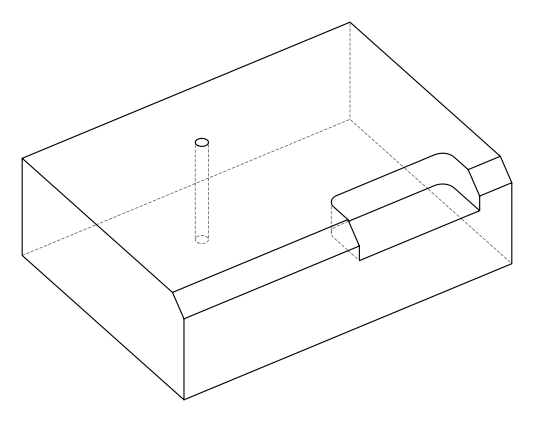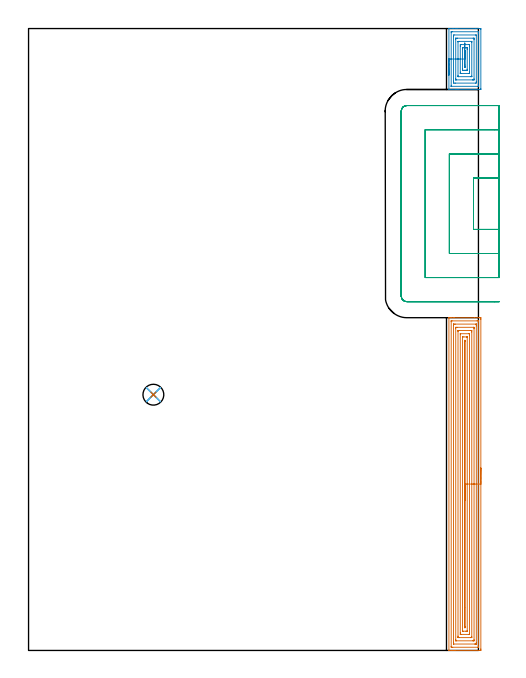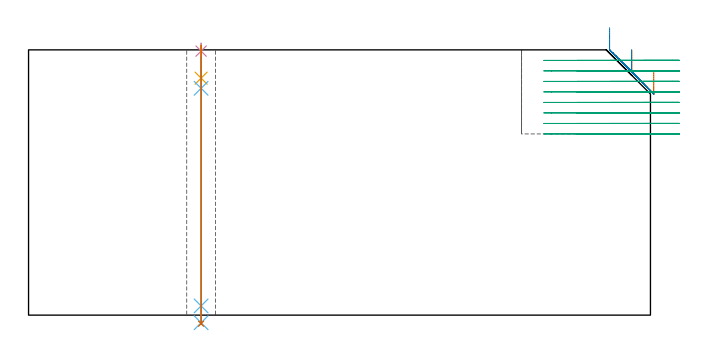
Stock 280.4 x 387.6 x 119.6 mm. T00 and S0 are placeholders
(PLAN: 7 operations, 5 tool changes, 34.9 min)
(1 AREA_MILL | FG_CHAMFER_SURFACE | UGT0205_001 | 13.46 min | 42625 mm3)
(2 AREA_MILL_1 | FG_CHAMFER_SURFACE_1 | UGT0205_001 | 2.62 min | 9084 mm3)
(3 MILL_SLOT | SLOT_PARTIAL_RECTANGULAR | UGT0201_094 | Follow Part, ap 5, ae 75% | 17.69 min | 307076 mm3)
(4 SPOT_DRILL | STEP1HOLE | NXT0321_9005460120000 | 0.03 min | 10 mm3)
(5 DRILL_BLIND_HOLE_INTO_CENTER | STEP1HOLE | NXT0301_056 | 0.06 min | 654 mm3)
(6 GUN_DRILL_THROUGH_HOLE | STEP1HOLE | UGT0307_005 | 0.57 min | 5824 mm3)
(7 DRILL_TO_ENLARGE_THROUGH_HOLE | STEP1HOLE | NXT0301_101 | 0.5 min | 9356 mm3)
(TOOL UGT0205_001 | Chamfer Mill 20 x 3 x 45 deg. | D20 FL50 Z2)
(TOOL UGT0201_094 | End mill 20 mm | D20 FL38 Z4)
(TOOL NXT0321_9005460120000 | NC Spot Drill, 142deg, 12mm, Carbide, Uncoated | D12 PA142 FL30 Z2)
(TOOL NXT0301_056 | Carbide Drill 8.5mm [860.1-0850-026A1-MM 2214] | D8.5 PA140 FL47 Z2)
(TOOL UGT0307_005 | Gun Drill 8.3 mm | D8.3 PA130 FL24 Z1)
(TOOL NXT0301_101 | Carbide Drill 13mm [860.1-1300-104A1-MM 2214] | D13 PA140 FL123 Z2)
(OP 1 AREA_MILL)
G17 G21 G94 G90
T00 M6
G54
G17 G0 G90 X281.9 Y113.7 S1061 M3
G43 Z129.6 H0
Z109.7
G94 G1 Y113.662 Z108.828 F250.
Y113.548 Z107.964
Y113.359 Z107.112
Y113.097 Z106.28
Y112.763 Z105.474
Y112.36 Z104.7
Y111.891 Z103.964
Y111.36 Z103.272
Y110.771 Z102.629
Y110.128 Z102.04
Y109.436 Z101.508
Y108.7 Z101.04
Y107.926 Z100.637
Y107.12 Z100.303
Y106.288 Z100.041
Y105.436 Z99.852
Y104.572 Z99.738
Y103.7 Z99.7
Y0.909
X281.899 Y0.607 Z99.701
X281.893 Y0.022 Z99.704
X281.892 Y0.007 Z99.706
X281.31 Y0. Z100.288
X265.871 Z115.724
X265.265 Z116.33
X264.695 Z116.902
X264.373 Z117.223
X263.803 Z117.793
X263.482 Z118.113
X262.426 Z119.174
X262.052 Z119.539
X262.016 Z119.575
X262.002 Y0.008 Z119.588
X262. Y0.16 Z119.6
Y207.239
X262.002 Y207.391 Z119.588
X262.015 Y207.394 Z119.575
X262.051 Y207.397 Z119.54
X262.426 Y207.4 Z119.173
X262.839 Z118.76
X263.482 Z118.113
X264.695 Z116.902
X265.265 Z116.33
X277.967 Z103.63
X280.418 Z101.179
X280.703 Z100.894
X281.31 Y207.397 Z100.288
X281.892 Y207.393 Z99.706
X281.894 Y207.378 Z99.704
X281.899 Y206.793 Z99.701
X281.9 Y206.201 Z99.7
Y103.7
X280.486 Z101.114
X280.485 Y2.257 Z101.115
X280.482 Y2.122 Z101.118
X280.479 Y2.033 Z101.121
X280.474 Y2.008 Z101.126
X280.466 Y2.007 Z101.134
X280.418 Y2.004 Z101.182
X279.918 Y2. Z101.682
X264.373 Z117.227
X263.872 Y2.002 Z117.728
X263.482 Y2.008 Z118.118
X263.432 Y2.01 Z118.168
X263.421 Y2.19 Z118.179
X263.416 Y2.325 Z118.184
X263.415 Y2.392 Z118.185
Y205.143
X263.418 Y205.278 Z118.182
X263.421 Y205.367 Z118.179
X263.426 Y205.391 Z118.174
X263.434 Y205.393 Z118.166
X263.482 Y205.396 Z118.118
X263.982 Y205.4 Z117.618
X279.527 Z102.073
X280.028 Y205.398 Z101.572
X280.418 Y205.392 Z101.182
X280.468 Y205.39 Z101.132
X280.479 Y205.21 Z101.121
X280.484 Y205.075 Z101.116
X280.485 Y205.008 Z101.115
X280.486 Y103.7 Z101.114
X279.072 Z102.528
X279.071 Y4.634 Z102.529
X279.07 Y4.178 Z102.53
X279.067 Y4.069 Z102.533
X279.065 Y4.023 Z102.535
X278.989 Y4.01 Z102.611
X278.811 Y4.002 Z102.789
X278.635 Y4.001 Z102.965
X277.921 Y4. Z103.679
X265.087 Y4.001 Z116.513
X264.969 Y4.004 Z116.631
X264.875 Y4.01 Z116.725
X264.835 Y4.016 Z116.765
X264.833 Y4.033 Z116.767
X264.83 Y4.178 Z116.77
X264.829 Y4.614 Z116.771
X264.828 Y5.07 Z116.772
X264.829 Y202.766 Z116.771
X264.83 Y203.222 Z116.77
X264.833 Y203.331 Z116.767
X264.835 Y203.377 Z116.765
X264.911 Y203.39 Z116.689
X265.089 Y203.398 Z116.511
X265.265 Y203.399 Z116.335
X265.979 Y203.4 Z115.621
X278.813 Y203.399 Z102.787
X278.931 Y203.396 Z102.669
X279.025 Y203.39 Z102.575
X279.065 Y203.384 Z102.535
X279.067 Y203.367 Z102.533
X279.07 Y203.222 Z102.53
X279.071 Y202.786 Z102.529
X279.072 Y202.33 Z102.528
Y103.7
X277.657 Z103.943
Y6.855
X277.651 Y6.056 Z103.949
X277.647 Y6.01 Z103.953
X277.6 Y6.006 Z104.
X277.493 Y6.002 Z104.107
X277.28 Y6. Z104.32
X276.853 Z104.747
X266.604 Z114.996
X266.401 Y6.002 Z115.199
X266.3 Y6.006 Z115.3
X266.254 Y6.01 Z115.346
X266.25 Y6.042 Z115.35
X266.243 Y6.768 Z115.357
Y6.855
Y200.545
X266.249 Y201.344 Z115.351
X266.253 Y201.39 Z115.347
X266.3 Y201.394 Z115.3
X266.407 Y201.398 Z115.193
X266.62 Y201.4 Z114.98
X267.047 Z114.553
X277.296 Z104.304
X277.499 Y201.398 Z104.101
X277.601 Y201.394 Z103.999
X277.646 Y201.39 Z103.954
X277.65 Y201.358 Z103.95
X277.657 Y200.632 Z103.943
Y200.545
Y103.7
X276.243 Z105.357
X276.242 Y8.64 Z105.358
X276.241 Y8.36 Z105.359
X276.236 Y8.076 Z105.364
X276.234 Y8.009 Z105.366
X276.201 Y8.007 Z105.399
X276.121 Y8.003 Z105.479
X275.961 Y8.001 Z105.639
X275.709 Y8. Z105.891
X268.578 Z113.022
X267.939 Y8.003 Z113.661
X267.681 Y8.006 Z113.919
X267.663 Y8.017 Z113.937
X267.661 Y8.026 Z113.939
X267.658 Y8.64 Z113.942
X267.657 Y8.923 Z113.943
Y198.76
X267.659 Y199.04 Z113.941
X267.664 Y199.324 Z113.936
X267.666 Y199.39 Z113.934
X267.699 Y199.393 Z113.901
X267.779 Y199.397 Z113.821
X267.939 Y199.399 Z113.661
X268.191 Y199.4 Z113.409
X275.322 Z106.278
X275.961 Y199.397 Z105.639
X276.219 Y199.394 Z105.381
X276.237 Y199.383 Z105.363
X276.239 Y199.374 Z105.361
X276.242 Y198.76 Z105.358
X276.243 Y198.477 Z105.357
Y103.7
X274.829 Z106.771
X274.828 Y10.426 Z106.772
X274.825 Y10.1 Z106.775
X274.822 Y10.021 Z106.778
X274.821 Y10.01 Z106.779
X274.796 Y10.006 Z106.804
X274.745 Y10.003 Z106.855
X274.603 Y10. Z106.997
X269.722 Z111.878
X269.253 Y10.002 Z112.347
X269.109 Y10.008 Z112.491
X269.079 Y10.01 Z112.521
X269.076 Y10.062 Z112.524
X269.073 Y10.182 Z112.527
X269.072 Y10.426 Z112.528
X269.071 Y11.077 Z112.529
X269.072 Y196.974 Z112.528
X269.075 Y197.3 Z112.525
X269.078 Y197.379 Z112.522
X269.079 Y197.39 Z112.521
X269.104 Y197.394 Z112.496
X269.155 Y197.397 Z112.445
X269.297 Y197.4 Z112.303
X274.178 Z107.422
X274.647 Y197.398 Z106.953
X274.791 Y197.392 Z106.809
X274.821 Y197.39 Z106.779
X274.824 Y197.338 Z106.776
X274.827 Y197.217 Z106.773
X274.828 Y196.974 Z106.772
X274.829 Y196.323 Z106.771
Y103.7
X273.415 Z108.185
X273.414 Y12.211 Z108.186
X273.413 Y12.084 Z108.187
X273.411 Y12.041 Z108.189
X273.408 Y12.015 Z108.192
X273.391 Y12.01 Z108.209
X273.287 Y12.007 Z108.313
X272.606 Y12. Z108.994
X270.823 Z110.777
X270.613 Y12.003 Z110.987
X270.543 Y12.006 Z111.057
X270.494 Y12.01 Z111.106
X270.49 Y12.083 Z111.11
X270.487 Y12.211 Z111.113
X270.486 Y12.338 Z111.114
Y195.189
X270.487 Y195.315 Z111.113
X270.489 Y195.359 Z111.111
X270.492 Y195.385 Z111.108
X270.509 Y195.39 Z111.091
X270.613 Y195.393 Z110.987
X271.294 Y195.4 Z110.306
X273.077 Y195.399 Z108.523
X273.287 Y195.397 Z108.313
X273.357 Y195.394 Z108.243
X273.406 Y195.39 Z108.194
X273.41 Y195.317 Z108.19
X273.413 Y195.189 Z108.187
X273.414 Y195.062 Z108.186
X273.415 Y103.7 Z108.185
X272. Z109.6
Y14.888
X271.999 Y14.787 Z109.601
X271.994 Y14.398 Z109.606
X271.95 Y14.056 Z109.65
X271.907 Y14.393 Z109.694
X271.903 Y14.489 Z109.697
X271.9 Y14.888 Z109.7
X271.899 Y26.802 Z109.701
X271.9 Y192.511 Z109.7
X271.901 Y192.613 Z109.699
X271.906 Y193.002 Z109.694
X271.95 Y193.344 Z109.65
X271.994 Y193.007 Z109.606
X271.997 Y192.911 Z109.603
X272. Y192.511 Z109.6
Y103.7
Y102.828 Z109.638
Y101.963 Z109.751
Y101.112 Z109.94
Y100.28 Z110.203
Y99.474 Z110.536
Y98.7 Z110.939
Y97.964 Z111.408
Y97.272 Z111.939
Y96.629 Z112.528
Y96.04 Z113.172
Y95.508 Z113.864
Y95.04 Z114.6
Y94.637 Z115.373
Y94.303 Z116.179
Y94.041 Z117.011
Y93.852 Z117.863
Y93.738 Z118.728
Y93.7 Z119.6
G0 Z129.6
M5
M2
(OP 2 AREA_MILL_1)
G17 G21 G94 G90
T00 M6
G54
G17 G0 G90 X262. Y358.6 S1061 M3
G43 Z129.6 H0
G94 G1 Y358.638 Z128.728 F250.
Y358.752 Z127.863
Y358.941 Z127.012
Y359.203 Z126.18
Y359.537 Z125.374
Y359.94 Z124.6
Y360.408 Z123.864
Y360.94 Z123.172
Y361.529 Z122.529
Y362.172 Z121.94
Y362.864 Z121.408
Y363.6 Z120.94
Y364.374 Z120.537
Y365.18 Z120.203
Y366.012 Z119.941
Y366.863 Z119.752
Y367.728 Z119.638
Y368.6 Z119.6
Y387.575
X262.005 Y387.592 Z119.593
X262.007 Y387.597 Z119.59
X262.019 Y387.599 Z119.578
X264.425 Y387.6 Z117.174
X266.207 Z115.392
X267.047 Z114.546
X278.53 Z103.065
X281.31 Z100.286
X281.733 Y387.597 Z99.863
X281.891 Y387.59 Z99.705
X281.899 Y387.433 Z99.698
X281.9 Y387.133 Z99.7
Y350.067
X281.895 Y349.764 Z99.702
X281.891 Y349.61 Z99.705
X281.73 Y349.6 Z99.866
X267.519 Z114.075
X267.047 Z114.546
X266.207 Z115.392
X262.068 Z119.531
X262.019 Y349.601 Z119.578
X262.007 Y349.603 Z119.59
X262.005 Y349.608 Z119.593
X262. Y349.625 Z119.6
Y368.6
X263.414 Z118.186
X263.415 Y385.368 Z118.185
X263.416 Y385.434 Z118.184
X263.42 Y385.501 Z118.18
X263.43 Y385.59 Z118.17
X263.482 Y385.592 Z118.118
X264.14 Y385.599 Z117.46
X280.418 Y385.6 Z101.182
X280.452 Y385.598 Z101.148
X280.471 Y385.595 Z101.129
X280.477 Y385.592 Z101.123
X280.48 Y385.568 Z101.12
X280.485 Y385.435 Z101.115
Y385.368
X280.486 Y384.553 Z101.114
X280.485 Y351.832 Z101.115
X280.484 Y351.766 Z101.116
X280.48 Y351.699 Z101.12
X280.47 Y351.61 Z101.13
X280.418 Y351.608 Z101.182
X279.76 Y351.601 Z101.84
X263.482 Y351.6 Z118.118
X263.448 Y351.602 Z118.152
X263.429 Y351.605 Z118.171
X263.423 Y351.608 Z118.177
X263.42 Y351.632 Z118.18
X263.415 Y351.765 Z118.185
X263.414 Y351.832 Z118.186
Y351.899
Y368.6
X264.828 Z116.772
X264.829 Y382.721 Z116.771
X264.83 Y383.151 Z116.77
X264.835 Y383.575 Z116.765
X265.268 Y383.6 Z116.332
X278.635 Z102.965
X279.065 Y383.584 Z102.535
X279.069 Y383.456 Z102.531
X279.071 Y383.172 Z102.529
Y354.479
X279.07 Y354.049 Z102.53
X279.065 Y353.625 Z102.535
X278.632 Y353.6 Z102.968
X266.156 Z115.444
X265.265 Y353.61 Z116.335
X264.835 Y353.625 Z116.765
X264.83 Y354.049 Z116.77
X264.829 Y354.479 Z116.771
X264.828 Y354.911 Z116.772
Y368.6
X266.243 Z115.357
Y380.956
X266.246 Y381.354 Z115.354
X266.25 Y381.552 Z115.35
X266.253 Y381.59 Z115.347
X266.304 Y381.594 Z115.296
X266.398 Y381.598 Z115.202
X267.047 Y381.6 Z114.553
X267.288 Z114.312
X277.094 Y381.599 Z104.506
X277.574 Y381.593 Z104.026
X277.627 Y381.59 Z103.973
X277.651 Y381.582 Z103.949
X277.652 Y381.547 Z103.948
X277.655 Y381.379 Z103.945
X277.657 Y381.041 Z103.943
Y380.956
Y356.244
X277.654 Y355.846 Z103.947
X277.65 Y355.648 Z103.95
X277.647 Y355.61 Z103.953
X277.596 Y355.606 Z104.004
X277.502 Y355.602 Z104.098
X276.853 Y355.6 Z104.747
X276.612 Z104.988
X266.806 Y355.601 Z114.794
X266.326 Y355.607 Z115.274
X266.273 Y355.61 Z115.327
X266.249 Y355.618 Z115.351
X266.248 Y355.653 Z115.352
X266.245 Y355.821 Z115.355
X266.243 Y356.159 Z115.357
Y356.244
Y368.6
X267.657 Z113.943
Y379.19
X267.659 Y379.468 Z113.941
X267.662 Y379.562 Z113.938
X267.664 Y379.587 Z113.936
X267.681 Y379.591 Z113.919
X267.732 Y379.595 Z113.868
X267.939 Y379.598 Z113.661
X268.417 Y379.6 Z113.183
X275.961 Y379.599 Z105.639
X276.099 Y379.596 Z105.501
X276.209 Y379.591 Z105.391
X276.236 Y379.589 Z105.364
X276.239 Y379.549 Z105.361
X276.241 Y379.47 Z105.359
X276.243 Y379.19 Z105.357
Y378.911
Y358.01
X276.241 Y357.732 Z105.359
X276.238 Y357.638 Z105.362
X276.236 Y357.613 Z105.364
X276.219 Y357.609 Z105.381
X276.168 Y357.605 Z105.432
X275.961 Y357.602 Z105.639
X275.483 Y357.6 Z106.117
X267.939 Y357.601 Z113.661
X267.801 Y357.604 Z113.799
X267.691 Y357.609 Z113.909
X267.664 Y357.611 Z113.936
X267.661 Y357.651 Z113.939
X267.659 Y357.73 Z113.941
X267.657 Y358.01 Z113.943
Y358.289
Y368.6
X269.071 Z112.529
Y376.543
X269.072 Y377.186 Z112.528
X269.075 Y377.425 Z112.525
X269.078 Y377.577 Z112.522
X269.369 Y377.592 Z112.231
X269.546 Y377.599 Z112.054
X274.355 Z107.245
X274.707 Y377.594 Z106.893
X274.807 Y377.59 Z106.793
X274.823 Y377.582 Z106.777
X274.825 Y377.573 Z106.775
X274.828 Y377.517 Z106.772
X274.829 Y377.425 Z106.771
Y376.781
Y360.657
X274.828 Y360.014 Z106.772
X274.825 Y359.775 Z106.775
X274.822 Y359.623 Z106.778
X274.531 Y359.608 Z107.069
X274.354 Y359.601 Z107.246
X269.545 Z112.055
X269.193 Y359.606 Z112.407
X269.093 Y359.61 Z112.507
X269.077 Y359.618 Z112.523
X269.075 Y359.627 Z112.525
X269.072 Y359.683 Z112.528
X269.071 Y359.775 Z112.529
Y360.419
Y368.6
X270.485 Z111.115
X270.486 Y375.031
X270.487 Y375.283 Z111.113
X270.489 Y375.452 Z111.111
X270.492 Y375.58 Z111.108
X270.511 Y375.59 Z111.089
X270.613 Y375.596 Z110.987
X270.675 Y375.599 Z110.925
X271.504 Y375.6 Z110.096
X272.457 Z109.143
X273.287 Y375.595 Z108.313
X273.357 Y375.591 Z108.243
X273.408 Y375.563 Z108.192
X273.41 Y375.539 Z108.19
X273.414 Y374.778 Z108.186
X273.415 Y374.651 Z108.185
X273.414 Y362.169 Z108.186
X273.413 Y361.917 Z108.187
X273.411 Y361.748 Z108.189
X273.408 Y361.62 Z108.192
X273.389 Y361.61 Z108.211
X273.287 Y361.603 Z108.313
X273.225 Y361.601 Z108.375
X272.396 Y361.6 Z109.204
X271.443 Z110.157
X270.613 Y361.605 Z110.987
X270.543 Y361.609 Z111.057
X270.492 Y361.637 Z111.108
X270.49 Y361.661 Z111.11
X270.486 Y362.422 Z111.114
X270.485 Y362.548 Z111.115
Y368.6
X271.899 Z109.701
X271.9 Y373.113 Z109.7
X271.901 Y373.503 Z109.699
X271.903 Y373.553 Z109.697
X271.906 Y373.582 Z109.694
X271.916 Y373.59 Z109.684
X271.95 Y373.593 Z109.65
X271.984 Y373.59 Z109.616
X271.994 Y373.582 Z109.606
X271.997 Y373.553 Z109.603
X271.999 Y373.504 Z109.601
X272. Y373.404 Z109.6
X272.001 Y373.013 Z109.599
X272. Y364.087 Z109.6
X271.999 Y363.697 Z109.601
X271.997 Y363.647 Z109.603
X271.994 Y363.618 Z109.606
X271.984 Y363.61 Z109.616
X271.95 Y363.607 Z109.65
X271.916 Y363.61 Z109.684
X271.906 Y363.618 Z109.694
X271.903 Y363.647 Z109.697
X271.901 Y363.696 Z109.699
X271.899 Y364.679 Z109.701
Y365.07
Y368.6
Y369.472 Z109.739
Y370.336 Z109.852
Y371.188 Z110.041
X271.9 Y372.02 Z110.304
Y372.826 Z110.637
Y373.6 Z111.04
Y374.336 Z111.509
Y375.028 Z112.04
Y375.671 Z112.629
Y376.26 Z113.273
Y376.792 Z113.965
Y377.26 Z114.7
Y377.663 Z115.474
Y377.997 Z116.28
Y378.259 Z117.112
Y378.448 Z117.964
Y378.562 Z118.829
Y378.6 Z119.7
G0 Z129.6
M5
M2
(OP 3 MILL_SLOT)
G17 G21 G94 G90
T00 M6
G54
G17 G0 G90 X293.4 Y294.6 S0 M3
G43 Z129.6 H0
Z114.862
G94 G1 X290.4 F250.
X277.3 F500.
Y262.4
X290.4
X293.4 F250.
Y309.6
X290.4
X262.3 F500.
Y247.4
X290.4
X293.4 F250.
Y324.6
X290.4
X247.3 F500.
Y232.4
X290.4
X293.4 F250.
Y339.6
X290.4
X235.8 F500.
G3 X232.3 Y336.1 R3.5
G1 Y220.9
G3 X235.8 Y217.4 R3.5
G1 X290.4
X293.4 F250.
G0 Y294.6 Z110.125
G1 X290.4
X277.3 F500.
Y262.4
X290.4
X293.4 F250.
Y309.6
X290.4
X262.3 F500.
Y247.4
X290.4
X293.4 F250.
Y324.6
X290.4
X247.3 F500.
Y232.4
X290.4
X293.4 F250.
Y339.6
X290.4
X235.8 F500.
G3 X232.3 Y336.1 R3.5
G1 Y220.9
G3 X235.8 Y217.4 R3.5
G1 X290.4
X293.4 F250.
G0 Y294.6 Z105.387
G1 X290.4
X277.3 F500.
Y262.4
X290.4
X293.4 F250.
Y309.6
X290.4
X262.3 F500.
Y247.4
X290.4
X293.4 F250.
Y324.6
X290.4
X247.3 F500.
Y232.4
X290.4
X293.4 F250.
Y339.6
X290.4
X235.8 F500.
G3 X232.3 Y336.1 R3.5
G1 Y220.9
G3 X235.8 Y217.4 R3.5
G1 X290.4
X293.4 F250.
G0 Y294.6 Z100.65
G1 X290.4
X277.3 F500.
Y262.4
X290.4
X293.4 F250.
Y309.6
X290.4
X262.3 F500.
Y247.4
X290.4
X293.4 F250.
Y324.6
X290.4
X247.3 F500.
Y232.4
X290.4
X293.4 F250.
Y339.6
X290.4
X235.8 F500.
G3 X232.3 Y336.1 R3.5
G1 Y220.9
G3 X235.8 Y217.4 R3.5
G1 X290.4
X293.4 F250.
G0 Y294.6 Z95.912
G1 X290.4
X277.3 F500.
Y262.4
X290.4
X293.4 F250.
Y309.6
X290.4
X262.3 F500.
Y247.4
X290.4
X293.4 F250.
Y324.6
X290.4
X247.3 F500.
Y232.4
X290.4
X293.4 F250.
Y339.6
X290.4
X235.8 F500.
G3 X232.3 Y336.1 R3.5
G1 Y220.9
G3 X235.8 Y217.4 R3.5
G1 X290.4
X293.4 F250.
G0 Y294.6 Z91.175
G1 X290.4
X277.3 F500.
Y262.4
X290.4
X293.4 F250.
Y309.6
X290.4
X262.3 F500.
Y247.4
X290.4
X293.4 F250.
Y324.6
X290.4
X247.3 F500.
Y232.4
X290.4
X293.4 F250.
Y339.6
X290.4
X235.8 F500.
G3 X232.3 Y336.1 R3.5
G1 Y220.9
G3 X235.8 Y217.4 R3.5
G1 X290.4
X293.4 F250.
G0 Y294.6 Z86.437
G1 X290.4
X277.3 F500.
Y262.4
X290.4
X293.4 F250.
Y309.6
X290.4
X262.3 F500.
Y247.4
X290.4
X293.4 F250.
Y324.6
X290.4
X247.3 F500.
Y232.4
X290.4
X293.4 F250.
Y339.6
X290.4
X235.8 F500.
G3 X232.3 Y336.1 R3.5
G1 Y220.9
G3 X235.8 Y217.4 R3.5
G1 X290.4
X293.4 F250.
G0 Y294.6 Z81.7
G1 X290.4
X277.3 F500.
Y262.4
X290.4
X293.4 F250.
Y309.6
X290.4
X262.3 F500.
Y247.4
X290.4
X293.4 F250.
Y324.6
X290.4
X247.3 F500.
Y232.4
X290.4
X293.4 F250.
Y339.6
X290.4
X235.8 F500.
G3 X232.3 Y336.1 R3.5
G1 Y220.9
G3 X235.8 Y217.4 R3.5
G1 X290.4
X293.4 F250.
G0 Z129.6
M5
M2
(OP 4 SPOT_DRILL)
G17 G21 G94 G90
T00 M6
G54
G17 G0 G90 X77.8 Y159.4 S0 M3
G43 Z129.6 H0
G94 G81 G98 Z119.04 F250. R122.6
G80
M5
M2
(OP 5 DRILL_BLIND_HOLE_INTO_CENTER)
G17 G21 G94 G90
T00 M6
G54
G17 G0 G90 X77.8 Y159.4 S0 M3
G43 Z129.6 H1
G94 G81 G98 Z106.85 F250. R121.6
G80
M5
M2
(OP 6 GUN_DRILL_THROUGH_HOLE)
G17 G21 G94 G90
T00 M6
G54
G17 G0 G90 X77.8 Y159.4 M8
G43 Z129.6 H0
Z116.648
S716 M3
G94 G1 Z102.275 F125. M26
G4 X.084
Z4.15 F250.
G4 X.084
Z-3.435 F125.
G4 X.084
M5
M9
G0 Z116.648
Z129.6
M2
(OP 7 DRILL_TO_ENLARGE_THROUGH_HOLE)
G17 G21 G94 G90
T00 M6
G54
G17 G0 G90 X77.8 Y159.4 S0 M3
G43 Z129.6 H1
G94 G73 G98 Z-3.866 F250. Q12.347 R121.6
G80
M5
M2
